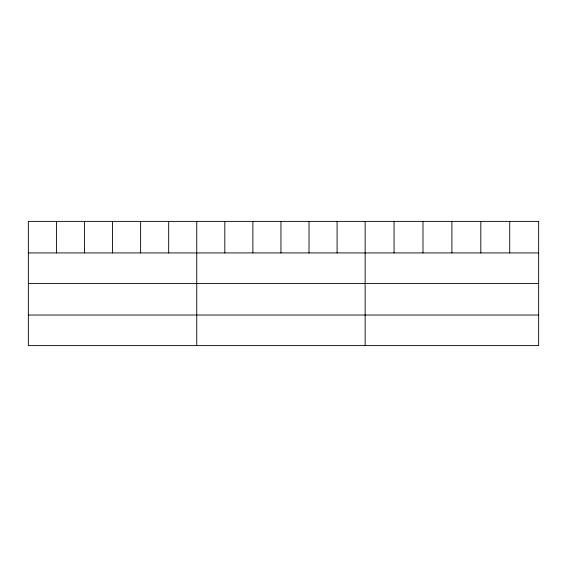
<?xml version="1.0" encoding="UTF-8"?>
<svg xmlns="http://www.w3.org/2000/svg" width="567" height="567" viewBox="0 0 567 567"><rect width="100%" height="100%" fill="white"/><g stroke="black" fill="none" stroke-linecap="round" stroke-linejoin="round"><path stroke-width="0.85" d="M28.35 252.925L538.65 252.925M28.35 283.514L538.65 283.514M28.35 315.025L538.65 315.025M509.733 221.385L509.733 252.925M480.816 221.385L480.816 252.925M451.899 221.385L451.899 252.925M422.982 221.385L422.982 252.925M394.065 221.385L394.065 252.925M365.148 221.385L365.148 345.615M337.082 221.385L337.082 252.925M309.015 221.385L309.015 252.925M280.948 221.385L280.948 252.925M252.882 221.385L252.882 252.925M224.815 221.385L224.815 252.925M196.749 221.385L196.749 345.615M168.683 221.385L168.683 252.925M140.616 221.385L140.616 252.925M112.55 221.385L112.55 252.925M84.483 221.385L84.483 252.925M56.416 221.385L56.416 252.925M538.65 221.385L28.35 221.385L28.35 345.615L538.65 345.615L538.65 221.385"/></g></svg>
